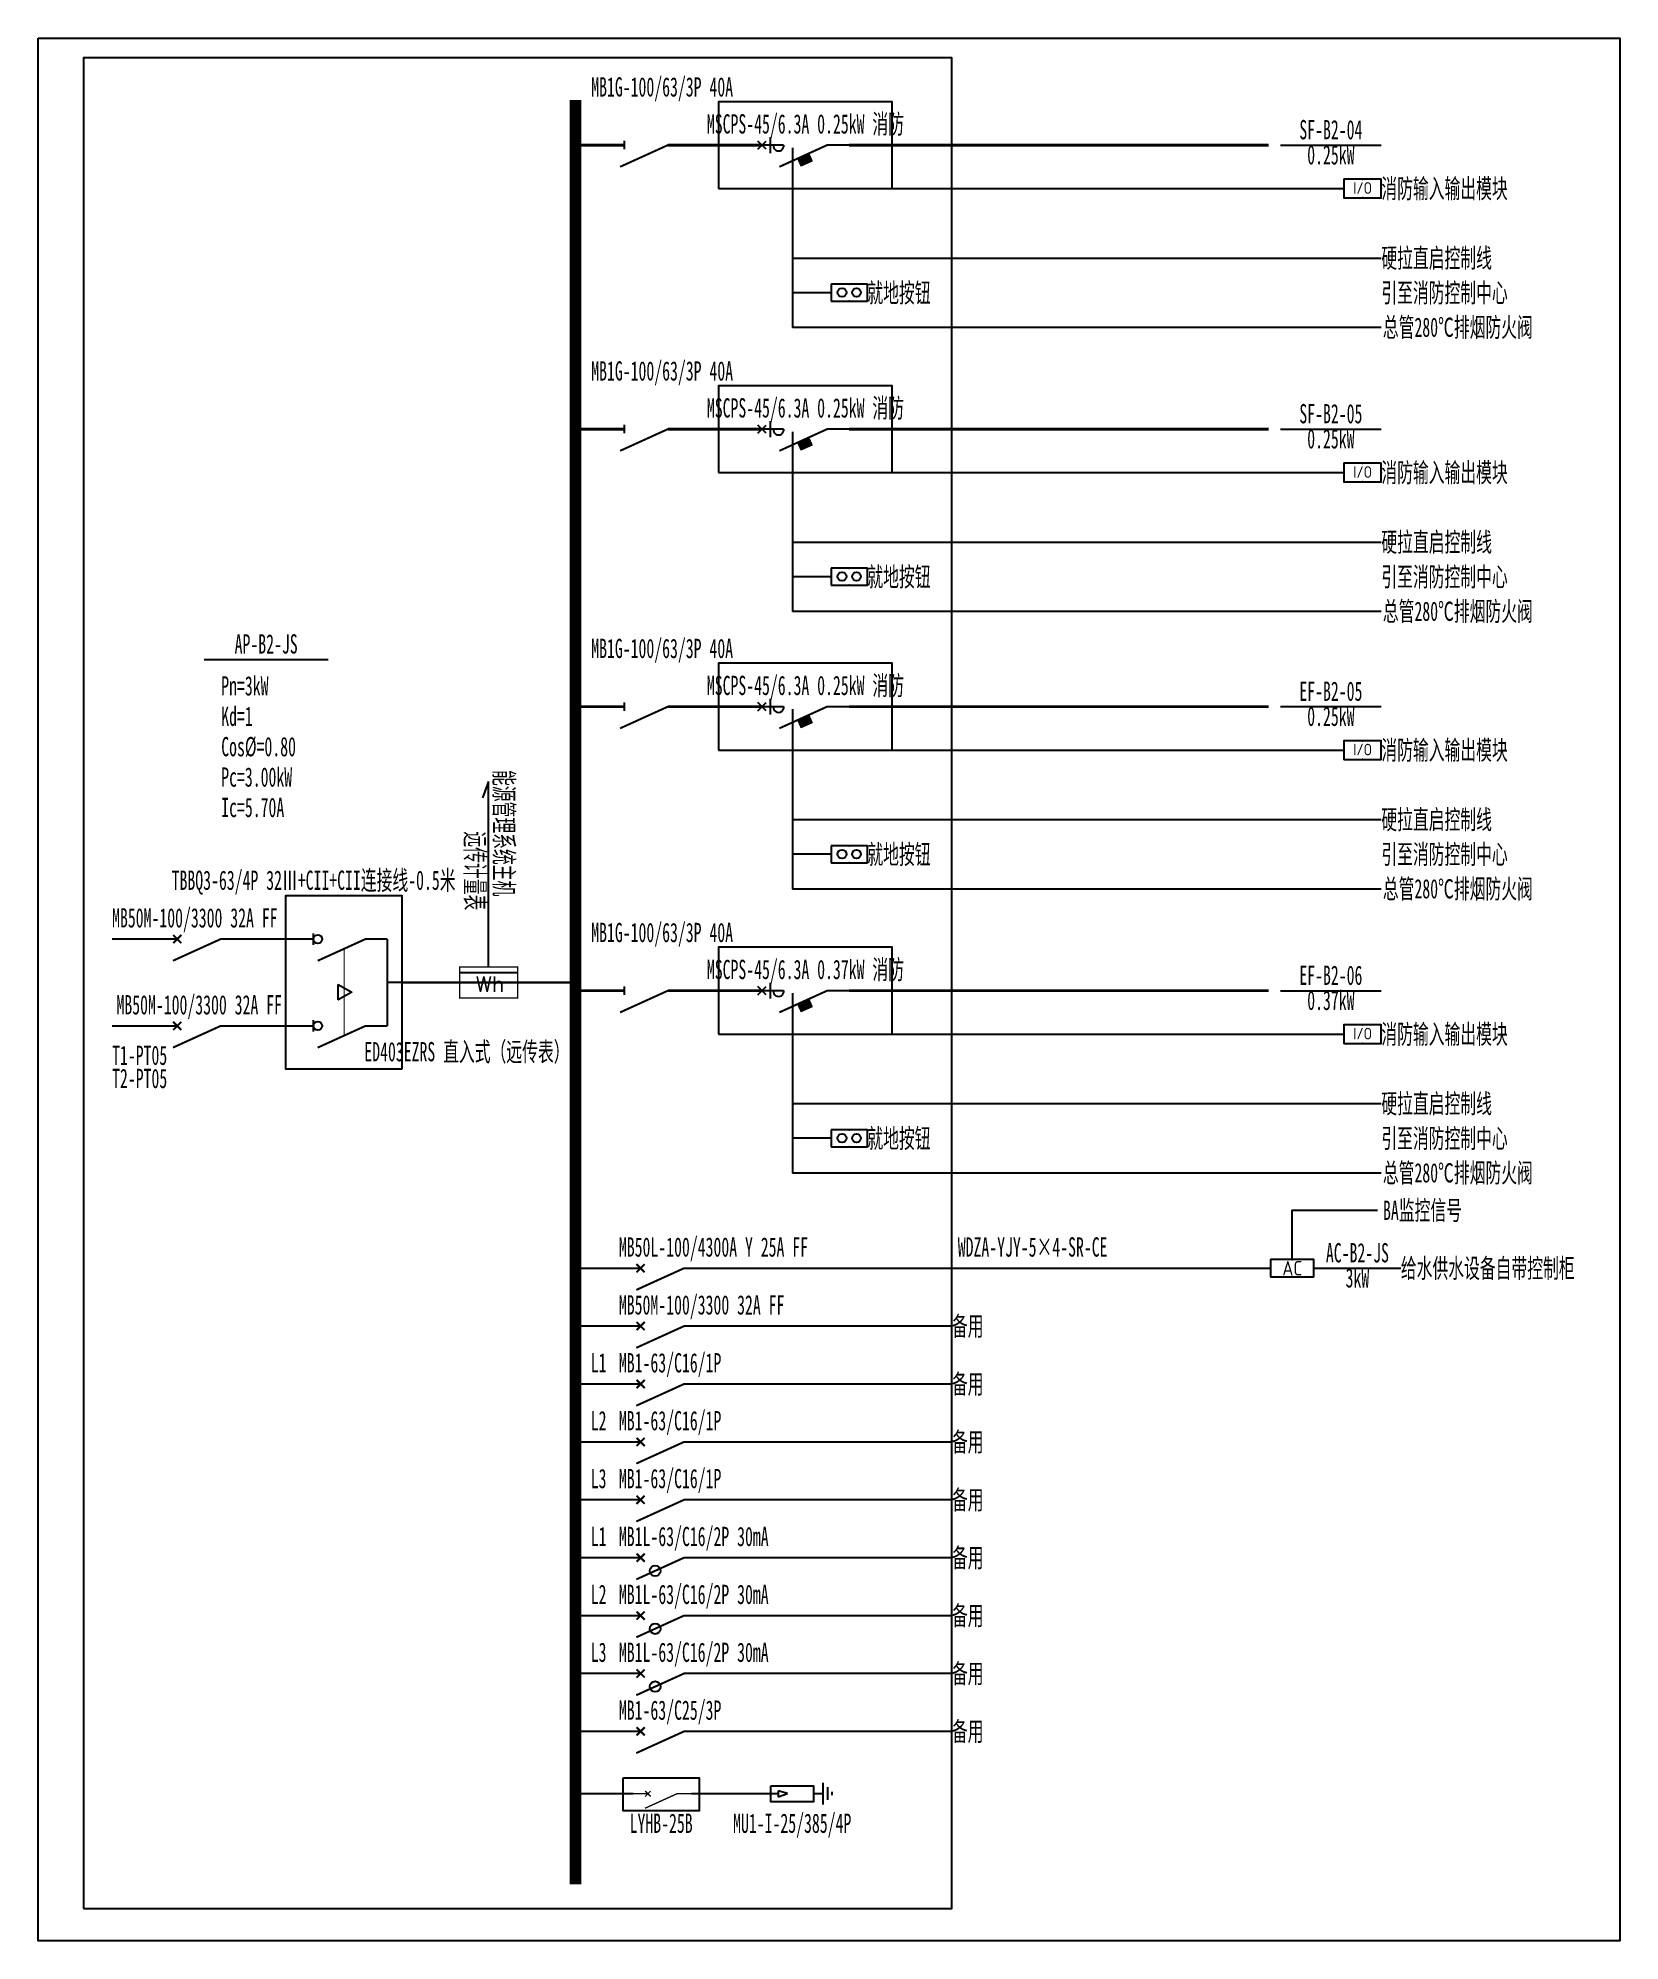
# Model space of a CAD drawing. Extents: x 1680149 to 1685065, y 402180 to 408096.
import ezdxf
from ezdxf.enums import TextEntityAlignment as Align

# ---------------------------------------------------------------- set-up
doc = ezdxf.new("R2010")
doc.units = 0
doc.header["$MEASUREMENT"] = 0
for name, color, linetype in [('ELEMENT', 3, 'Continuous'), ('WIRE-照明', 4, 'Continuous'), ('WIRE-系统', 4, 'Continuous'), ('系统图', 1, 'Continuous')]:
    doc.layers.add(name, color=color, linetype=linetype)
doc.styles.add('_SIMPLEX', font='simplex_.ttf', dxfattribs={"width": 0.6})
doc.styles.add('_TEL_ATTDEF', font='GBENOR', dxfattribs={"width": 0.8, "height": 3, "bigfont": 'GBCBIG'})
doc.styles.add('_TEL_DIM', font='', dxfattribs={"width": 0.8, "height": 3.5})
doc.styles.add('宋体', font='', dxfattribs={"width": 0.8, "height": 3.5})
doc.styles.get('_TEL_DIM').set_extended_font_data('SimSun')
doc.styles.get('宋体').set_extended_font_data('SimSun')

# ---------------------------------------------------------------- blocks, each defined once
blk = doc.blocks.new('$equip_U$00000079(zhangr-4109)')
for p, q in [((0.625, 0.292), (-0.625, 0.292)), ((-0.625, 0.292), (-0.625, -0.292)), ((0.625, -0.292), (0.625, 0.292)), ((-0.625, -0.292), (0.625, -0.292))]:
    blk.add_line(p, q)
at = {"const_width": 0.04}
blk.add_lwpolyline([(-0.625, 0.292), (-0.625, -0.292), (0.625, -0.292), (0.625, 0.292), (-0.625, 0.292), (-0.625, -0.292)], dxfattribs=at)
for centre in [(-0.25, 0.008), (0.25, 0.008)]:
    blk.add_circle(centre, 0.15)
for p in [(-0.625, 0), (0, 0.292), (0.625, 0), (0, -0.292)]:
    blk.add_point(p)
at = {"color": 7, "style": '_TEL_DIM', "flags": 1}
for tag in ['A', 'REMARK']:
    blk.add_attdef(tag, text='', height=0.00002, dxfattribs=at).set_placement((0, 0), align=Align.MIDDLE_CENTER)
blk = doc.blocks.new('$equip$00002773')
for p, q in [((0.65, 0.65), (-0.65, 0.65)), ((-0.65, 0.65), (-0.65, 0)), ((-0.65, 0), (0.65, 0)), ((0.65, 0), (0.65, 0.65))]:
    blk.add_line(p, q)
at = {"const_width": 0.04}
blk.add_lwpolyline([(-0.65, 0.65), (-0.65, 0), (0.65, 0), (0.65, 0.65), (-0.65, 0.65), (-0.65, 0)], dxfattribs=at)
for p in [(-0.65, 0.325), (0, 0.65), (0, 0), (0.65, 0.325)]:
    blk.add_point(p)
at = {"color": 7}
blk.add_attdef('$TEXT$', text='', height=0.4, dxfattribs=at).set_placement((0.006, 0.343), align=Align.MIDDLE_CENTER)
at = {"color": 7, "flags": 1}
for tag, p in [('A', (0, 0)), ('B', (0.905, 0.246))]:
    blk.add_attdef(tag, text='', height=0.4, dxfattribs=at).set_placement(p, align=Align.MIDDLE_CENTER)
blk = doc.blocks.new('$element$00000578')
at = {"const_width": 0.0233}
for points in [[(0, 0), (0, -0.25)], [(0, -1), (0, -0.75), (-0.25, -0.2)], [(-0.05, -0.25), (0.05, -0.25)]]:
    blk.add_lwpolyline(points, dxfattribs=at)
at = {"flags": 9}
blk.add_attdef('S', (0, 0), '', height=0.00000667, dxfattribs=at)
blk = doc.blocks.new('$element$00000496')
at = {"const_width": 0.0233}
for points in [[(0, 0), (0, -0.25)], [(-0.25, -0.2), (0, -0.75), (0, -1)]]:
    blk.add_lwpolyline(points, dxfattribs=at)
blk.add_arc((-0.008, -0.192), 0.0589, 81.8699, 278.1301)
at = {"flags": 9}
blk.add_attdef('S', (0, 0), '', height=0.00000667, dxfattribs=at)
blk = doc.blocks.new('$equip_U$00000086(maj01888)')
at = {"color": 2, "lineweight": 25}
for p, q in [((-0.141, -0.141), (0.141, 0.141)), ((0.141, -0.141), (-0.141, 0.141)), ((0.286, 0.273), (0.286, -0.273))]:
    blk.add_line(p, q, dxfattribs=at)
at = {"color": 2}
for p, q in [((1.235, -0.473), (1.625, -0.299)), ((1.243, -0.49), (1.633, -0.317)), ((1.251, -0.508), (1.64, -0.335)), ((1.259, -0.526), (1.648, -0.353)), ((1.267, -0.544), (1.656, -0.37)), ((1.275, -0.562), (1.664, -0.388)), ((1.283, -0.579), (1.672, -0.406)), ((1.291, -0.597), (1.68, -0.424)), ((1.298, -0.615), (1.688, -0.442)), ((1.306, -0.633), (1.696, -0.459)), ((1.314, -0.651), (1.704, -0.477)), ((1.322, -0.668), (1.712, -0.495)), ((1.33, -0.686), (1.72, -0.513)), ((1.338, -0.704), (1.728, -0.531))]:
    blk.add_line(p, q, dxfattribs=at)
at = {"const_width": 0.04}
blk.add_lwpolyline([(1.23, -0.462), (1.62, -0.288), (1.732, -0.541), (1.343, -0.715)], close=True, dxfattribs=at)
at = {"xscale": 3, "yscale": 3, "zscale": 3, "rotation": 90}
blk.add_blockref('$element$00000496', (0, 0), dxfattribs=at)
at = {"color": 7, "style": '_TEL_DIM', "flags": 1}
for tag in ['A', 'REMARK']:
    blk.add_attdef(tag, text='', height=0.00002, dxfattribs=at).set_placement((0, 0), align=Align.MIDDLE_CENTER)
blk = doc.blocks.new('$element$00000492')
blk.add_line((0.173, 0), (0.173, -1))
at = {"const_width": 0.0233}
blk.add_lwpolyline([(-0.267, 0), (0.267, 0), (0.267, -1), (-0.267, -1), (-0.267, 0)], dxfattribs=at)
at = {"style": '_SIMPLEX'}
blk.add_text('Wh', height=0.2667, rotation=270, dxfattribs=at).set_placement((-0.161, -0.281))
at = {"flags": 9}
blk.add_attdef('S', (0, 0), '', height=0.00000667, dxfattribs=at)
blk.add_attdef('S', (0, 0), '', height=0.00000667, dxfattribs=at)
blk.add_attdef('S', (0, 0), '', height=0.00000667, dxfattribs=at)
blk = doc.blocks.new('$element$00000497')
at = {"const_width": 0.0233}
for points in [[(0, 0), (0, -0.25)], [(0, -1), (0, -0.75), (-0.25, -0.2)], [(-0.047, -0.297), (0.047, -0.203)], [(-0.047, -0.203), (0.047, -0.297)]]:
    blk.add_lwpolyline(points, dxfattribs=at)
at = {"flags": 9}
blk.add_attdef('S', (0, 0), '', height=0.00000667, dxfattribs=at)
blk = doc.blocks.new('$equip$00002708')
for p, q in [((-0.75, 0.6), (-0.75, 0)), ((0.75, 0.6), (-0.75, 0.6)), ((-0.75, 0), (0.75, 0)), ((0.75, 0), (0.75, 0.6))]:
    blk.add_line(p, q)
at = {"const_width": 0.04}
blk.add_lwpolyline([(-0.75, 0.6), (-0.75, 0), (0.75, 0), (0.75, 0.6), (-0.75, 0.6), (-0.75, 0)], dxfattribs=at)
for p in [(-0.75, 0.3), (0, 0.6), (0, 0), (0.75, 0.3)]:
    blk.add_point(p)
at = {"color": 7}
blk.add_attdef('$TEXT$', text='', height=0.5, dxfattribs=at).set_placement((0, 0.3), align=Align.MIDDLE_CENTER)
at = {"color": 7, "style": '_TEL_DIM', "flags": 1}
for tag in ['A', 'REMARK']:
    blk.add_attdef(tag, text='', height=0.00002, dxfattribs=at).set_placement((0, 0), align=Align.MIDDLE_CENTER)
blk = doc.blocks.new('$element$00000525')
at = {"const_width": 0.0233}
for points in [[(0, 0), (0, -0.25)], [(-0.25, -0.2), (0, -0.75), (0, -1)], [(-0.047, -0.203), (0.047, -0.297)], [(0.047, -0.203), (-0.047, -0.297)]]:
    blk.add_lwpolyline(points, dxfattribs=at)
blk.add_circle((-0.151, -0.417), 0.0615)
at = {"flags": 9}
blk.add_attdef('S', (0, 0), '', height=0.00000667, dxfattribs=at)
blk = doc.blocks.new('$element$00000523')
at = {"const_width": 0.0233}
for points in [[(0, 0), (0, -0.15)], [(0, -1), (0, -0.75), (-0.25, -0.2)], [(-0.067, -0.15), (0.067, -0.15)]]:
    blk.add_lwpolyline(points, dxfattribs=at)
blk.add_circle((0, -0.2), 0.05)
at = {"flags": 9}
blk.add_attdef('S', (0, 0), '', height=0.00000667, dxfattribs=at)
blk = doc.blocks.new('$element$00000837')
blk.add_lwpolyline([(-1.5, -1.167), (-1.5, 0.167), (0.5, 0.167), (0.5, -1.167)], close=True)
at = {"layer": 'WIRE-照明', "linetype": 'Continuous', "const_width": 0.0233}
for points in [[(-1, 0), (-1, 0.167)], [(0, 0), (0, 0.167)]]:
    blk.add_lwpolyline(points, dxfattribs=at)
at = {"layer": 'WIRE-系统', "color": 3, "linetype": 'Continuous'}
for p, q in [((-0.701, -0.437), (-0.523, -0.437)), ((-0.612, -0.592), (-0.701, -0.437)), ((-0.523, -0.437), (-0.612, -0.592))]:
    blk.add_line(p, q, dxfattribs=at)
at = {"layer": 'WIRE-系统', "color": 3, "linetype": 'Continuous', "const_width": 0.01}
blk.add_lwpolyline([(-0.612, -0.592), (-0.523, -0.437), (-0.701, -0.437)], close=True, dxfattribs=at)
at = {"layer": 'WIRE-系统', "color": 2, "linetype": 'Continuous', "const_width": 0.01}
blk.add_lwpolyline([(-1.112, -0.505), (-0.112, -0.505)], dxfattribs=at)
at = {"layer": 'WIRE-系统', "linetype": 'Continuous', "const_width": 0.0233}
for points in [[(-1, -1), (0, -1)], [(-0.5, -1.167), (-0.5, -1)]]:
    blk.add_lwpolyline(points, dxfattribs=at)
at = {"layer": 'ELEMENT'}
for p in [(-1, 0), (0, 0)]:
    blk.add_blockref('$element$00000523', p, dxfattribs=at)

msp = doc.modelspace()

# ---------------------------------------------------------------- linework, layer by layer
at = {"color": 0, "linetype": 'ByBlock'}
for p, q in [((1682493.3, 407754.8), (1682493.3, 407195.8)), ((1684009.5, 407762.8), (1684323.2, 407762.8)), ((1682493.3, 407627.8), (1684206.2, 407627.8)), ((1682493.3, 407411.8), (1684323.2, 407411.8)), ((1682613.5, 407303.8), (1682493.3, 407303.8)), ((1684323.2, 407195.8), (1682493.3, 407195.8)), ((1682493.3, 406871.8), (1682493.3, 406312.8)), ((1684009.5, 406879.8), (1684323.2, 406879.8)), ((1682493.3, 406744.8), (1684206.2, 406744.8)), ((1682493.3, 406528.8), (1684323.2, 406528.8)), ((1682613.5, 406420.8), (1682493.3, 406420.8)), ((1684323.2, 406312.8), (1682493.3, 406312.8)), ((1680664.6, 406164), (1681050.8, 406164)), ((1682493.3, 406008.9), (1682493.3, 405450)), ((1684009.5, 406017), (1684323.2, 406017)), ((1682493.3, 405882), (1684206.2, 405882)), ((1682493.3, 405666), (1684323.2, 405666)), ((1682613.5, 405558), (1682493.3, 405558)), ((1684323.2, 405450), (1682493.3, 405450)), ((1684009.5, 405133.9), (1684323.2, 405133.9)), ((1682493.3, 405125.9), (1682493.3, 404566.9)), ((1682493.3, 404998.9), (1684206.2, 404998.9)), ((1682493.3, 404782.9), (1684323.2, 404782.9)), ((1682613.5, 404674.9), (1682493.3, 404674.9)), ((1684323.2, 404566.9), (1682493.3, 404566.9)), ((1682587.9, 402671.2), (1682587.9, 402604)), ((1682601.7, 402657.3), (1682601.7, 402618)), ((1682478.1, 402638.2), (1682448.9, 402646.1)), ((1682448.9, 402646.1), (1682448.9, 402627.9)), ((1682448.9, 402627.4), (1682478.1, 402638.2)), ((1682558.7, 402638.1), (1682586.8, 402638.1)), ((1682615.4, 402642.8), (1682615.4, 402633))]:
    msp.add_line(p, q, dxfattribs=at)
at = {"color": 0, "linetype": 'ByBlock', "ltscale": 0.2}
for p, q in [((1681548.9, 405784), (1681530.4, 405733.2)), ((1681548.9, 405207.4), (1681548.9, 405784))]:
    msp.add_line(p, q, dxfattribs=at)
at = {"color": 0, "linetype": 'ByBlock'}
for points in [[(1680290.1, 402280.6), (1682988.8, 402280.6), (1682988.8, 408034), (1680290.1, 408034)], [(1682263.5, 407627.8), (1682803.5, 407627.8), (1682803.5, 407897.8), (1682263.5, 407897.8)], [(1682263.5, 406744.8), (1682803.5, 406744.8), (1682803.5, 407014.8), (1682263.5, 407014.8)], [(1682263.5, 405882), (1682803.5, 405882), (1682803.5, 406152), (1682263.5, 406152)], [(1682263.5, 404998.9), (1682803.5, 404998.9), (1682803.5, 405268.9), (1682263.5, 405268.9)], [(1681966.9, 402686.5), (1682203.5, 402686.5), (1682203.5, 402584.5), (1681966.9, 402584.5)], [(1682426.1, 402662.2), (1682558.9, 402662.2), (1682558.9, 402612.2), (1682426.1, 402612.2)]]:
    msp.add_lwpolyline(points, close=True, dxfattribs=at)
msp.add_lwpolyline([(1681818.9, 407903.2, 36, 36, 0), (1681818.9, 402355.7, 0, 0, 0)], format="xyseb", dxfattribs=at)
for points, const_width in [([(1681813.6, 407762.8), (1681971.1, 407762.8)], 9), ([(1682106.1, 407762.8), (1682398.5, 407762.8)], 9), ([(1682668.5, 407762.8), (1683973.5, 407762.8)], 9), ([(1681813.6, 406879.8), (1681971.1, 406879.8)], 9), ([(1682106.1, 406879.8), (1682398.5, 406879.8)], 9), ([(1682668.5, 406879.8), (1683973.5, 406879.8)], 9), ([(1681813.6, 406017), (1681971.1, 406017)], 9), ([(1682106.1, 406017), (1682398.5, 406017)], 9), ([(1682668.5, 406017), (1683973.5, 406017)], 9), ([(1680513.9, 405294.4), (1680378.9, 405294.4)], 6.3), ([(1680783.9, 405294.4), (1680918.9, 405294.4)], 6.3), ([(1681278.9, 405159.4), (1681818.9, 405159.4)], 6.3), ([(1681813.6, 405133.9), (1681971.1, 405133.9)], 9), ([(1682106.1, 405133.9), (1682398.5, 405133.9)], 9), ([(1682668.5, 405133.9), (1683973.5, 405133.9)], 9), ([(1680513.9, 405024.4), (1680378.9, 405024.4)], 6.3), ([(1680783.9, 405024.4), (1680918.9, 405024.4)], 6.3), ([(1681818.9, 404271.1), (1681953.9, 404271.1)], 6.3), ([(1682223.9, 404271.1), (1683978.9, 404271.1)], 6.3), ([(1681818.9, 404091.1), (1681953.9, 404091.1)], 6.3), ([(1682223.9, 404091.1), (1682988.9, 404091.1)], 6.3), ([(1681818.9, 403911.1), (1681953.9, 403911.1)], 6.3), ([(1682223.9, 403911.1), (1682988.8, 403911.1)], 6.3), ([(1681818.9, 403731.1), (1681953.9, 403731.1)], 6.3), ([(1682223.9, 403731.1), (1682988.8, 403731.1)], 6.3), ([(1681818.9, 403551.1), (1681953.9, 403551.1)], 6.3), ([(1682223.9, 403551.1), (1682988.8, 403551.1)], 6.3), ([(1681818.9, 403371.1), (1681953.9, 403371.1)], 6.3), ([(1682223.9, 403371.1), (1682988.8, 403371.1)], 6.3), ([(1681818.9, 403191.1), (1681953.9, 403191.1)], 6.3), ([(1682223.9, 403191.1), (1682988.8, 403191.1)], 6.3), ([(1681818.9, 403011.1), (1681953.9, 403011.1)], 6.3), ([(1682223.9, 403011.1), (1682988.8, 403011.1)], 6.3), ([(1681818.9, 402831.1), (1681953.9, 402831.1)], 6.3), ([(1682223.9, 402831.1), (1682988.8, 402831.1)], 6.3), ([(1681818.9, 402637), (1681998.9, 402637)], 6.3), ([(1682178.9, 402637), (1682448.9, 402637)], 6.3)]:
    msp.add_lwpolyline(points, dxfattribs=dict(at, const_width=const_width))
for points in [[(1684046.4, 404298.1), (1684046.4, 404451.1), (1684311.8, 404451.1)], [(1684113.9, 404271.1), (1684383.9, 404271.1)]]:
    msp.add_lwpolyline(points, dxfattribs=at)
at = {"layer": '系统图'}
msp.add_lwpolyline([(1680148.9, 408095.6), (1685064.7, 408095.6), (1685064.7, 402179.6), (1680148.9, 402179.6)], close=True, dxfattribs=at)

# ---------------------------------------------------------------- block references
at = {"color": 0, "linetype": 'ByBlock', "rotation": 90}
for name, p, xscale, yscale, zscale in [('$element$00000578', (1681903.6, 407762.8), 270, 270, 270), ('$element$00000578', (1681903.6, 406879.8), 270, 270, 270), ('$element$00000578', (1681903.6, 406017), 270, 270, 270), ('$element$00000837', (1680963.9, 405294.4), 270, 270, 270), ('$element$00000497', (1680513.9, 405294.4), 270, 270, 270), ('$element$00000492', (1681458.9, 405159.4), 180, 180, 180), ('$element$00000578', (1681903.6, 405133.9), 270, 270, 270), ('$element$00000497', (1680513.9, 405024.4), 270, 270, 270), ('$element$00000497', (1681953.9, 404271.1), 270, 270, 270), ('$element$00000497', (1681953.9, 404091.1), 270, 270, 270), ('$element$00000497', (1681953.9, 403911.1), 270, 270, 270), ('$element$00000497', (1681953.9, 403731.1), 270, 270, 270), ('$element$00000497', (1681953.9, 403551.1), 270, 270, 270), ('$element$00000525', (1681953.9, 403371.1), 270, 270, 270), ('$element$00000525', (1681953.9, 403191.1), 270, 270, 270), ('$element$00000525', (1681953.9, 403011.1), 270, 270, 270), ('$element$00000497', (1681953.9, 403011.1), 270, 270, 270), ('$element$00000497', (1681953.9, 402831.1), 270, 270, 270), ('$element$00000497', (1681998.9, 402637), 180, 180, 180)]:
    msp.add_blockref(name, p, dxfattribs=dict(at, xscale=xscale, yscale=yscale, zscale=zscale))
at = {"color": 0, "linetype": 'ByBlock'}
for name, p, xscale, yscale, zscale in [('$equip_U$00000086(maj01888)', (1682398.5, 407762.8), 90, 90, 90), ('$equip_U$00000079(zhangr-4109)', (1682669.7, 407303.8), 89.99999999999997, 89.99999999999997, 89.99999999999997), ('$equip_U$00000086(maj01888)', (1682398.5, 406879.8), 90, 90, 90), ('$equip_U$00000079(zhangr-4109)', (1682669.7, 406420.8), 89.99999999999997, 89.99999999999997, 89.99999999999997), ('$equip_U$00000086(maj01888)', (1682398.5, 406017), 90, 90, 90), ('$equip_U$00000079(zhangr-4109)', (1682669.7, 405558), 89.99999999999997, 89.99999999999997, 89.99999999999997), ('$equip_U$00000086(maj01888)', (1682398.5, 405133.9), 90, 90, 90), ('$equip_U$00000079(zhangr-4109)', (1682669.7, 404674.9), 89.99999999999997, 89.99999999999997, 89.99999999999997)]:
    msp.add_blockref(name, p, dxfattribs=dict(at, xscale=xscale, yscale=yscale, zscale=zscale))
ref = msp.add_blockref('$equip$00002773', (1684264.7, 407598.6), dxfattribs=dict(at, xscale=90, yscale=90, zscale=90))
ref.add_attrib('$TEXT$', 'I/O', dxfattribs={"color": 7, "height": 36, "style": '_TEL_ATTDEF'}).set_placement((1684265.3, 407629.5), align=Align.MIDDLE_CENTER)
ref = msp.add_blockref('$equip$00002773', (1684264.7, 406715.5), dxfattribs=dict(at, xscale=90, yscale=90, zscale=90))
ref.add_attrib('$TEXT$', 'I/O', dxfattribs={"color": 7, "height": 36, "style": '_TEL_ATTDEF'}).set_placement((1684265.3, 406746.4), align=Align.MIDDLE_CENTER)
ref = msp.add_blockref('$equip$00002773', (1684264.7, 405852.7), dxfattribs=dict(at, xscale=90, yscale=90, zscale=90))
ref.add_attrib('$TEXT$', 'I/O', dxfattribs={"color": 7, "height": 36, "style": '_TEL_ATTDEF'}).set_placement((1684265.3, 405883.6), align=Align.MIDDLE_CENTER)
ref = msp.add_blockref('$equip$00002773', (1684264.7, 404969.7), dxfattribs=dict(at, xscale=90, yscale=90, zscale=90))
ref.add_attrib('$TEXT$', 'I/O', dxfattribs={"color": 7, "height": 36, "style": '_TEL_ATTDEF'}).set_placement((1684265.3, 405000.5), align=Align.MIDDLE_CENTER)
ref = msp.add_blockref('$equip$00002708', (1684046.4, 404244.1), dxfattribs=dict(at, xscale=90, yscale=90, zscale=90))
ref.add_attrib('$TEXT$', 'AC', dxfattribs={"color": 7, "height": 45, "style": '_TEL_ATTDEF'}).set_placement((1684046.4, 404271.1), align=Align.MIDDLE_CENTER)

# ---------------------------------------------------------------- texts
at = {"color": 31, "linetype": 'ByBlock', "style": '宋体', "width": 0.6}
for p in [(1682088.3, 407895.8), (1682088.3, 407012.8), (1682088.3, 406150), (1682088.3, 405266.9)]:
    msp.add_text('MB1G-100/63/3P 40A', height=60, dxfattribs=at).set_placement(p, align=Align.BOTTOM_CENTER)
at = {"color": 4, "linetype": 'ByBlock', "style": '宋体', "width": 0.6}
for s, p in [('MSCPS-45/6.3A 0.25kW 消防', (1682533.5, 407780.8)), ('MSCPS-45/6.3A 0.25kW 消防', (1682533.5, 406897.8)), ('MSCPS-45/6.3A 0.25kW 消防', (1682533.5, 406035)), ('MSCPS-45/6.3A 0.37kW 消防', (1682533.5, 405151.9))]:
    msp.add_text(s, height=60, dxfattribs=at).set_placement(p, align=Align.BOTTOM_CENTER)
at = {"color": 0, "linetype": 'ByBlock', "style": '宋体', "width": 0.6}
for s, p in [('SF-B2-04', (1684166.4, 407762.8)), ('SF-B2-05', (1684166.4, 406879.8)), ('AP-B2-JS', (1680857.7, 406164)), ('EF-B2-05', (1684166.4, 406017)), ('EF-B2-06', (1684166.4, 405133.9)), ('AC-B2-JS', (1684248.9, 404271.1)), ('L1', (1681890.9, 403929.1)), ('L2', (1681890.9, 403749.1)), ('L3', (1681890.9, 403569.1)), ('L1', (1681890.9, 403389.1)), ('L2', (1681890.9, 403209.1)), ('L3', (1681890.9, 403029.1))]:
    msp.add_text(s, height=60, dxfattribs=at).set_placement(p, align=Align.BOTTOM_CENTER)
for s, p in [('0.25kW', (1684166.4, 407762.8)), ('0.25kW', (1684166.4, 406879.8)), ('0.25kW', (1684166.4, 406017)), ('0.37kW', (1684166.4, 405133.9)), ('3kW', (1684248.9, 404271.1))]:
    msp.add_text(s, height=60, dxfattribs=at).set_placement(p, align=Align.TOP_CENTER)
for s, p in [('消防输入输出模块', (1684323.2, 407627.8)), ('硬拉直启控制线', (1684323.2, 407411.8)), ('就地按钮', (1682726, 407303.8)), ('引至消防控制中心', (1684323.2, 407303.8)), ('总管280℃排烟防火阀', (1684327.9, 407196.7)), ('消防输入输出模块', (1684323.2, 406744.8)), ('硬拉直启控制线', (1684323.2, 406528.8)), ('就地按钮', (1682726, 406420.8)), ('引至消防控制中心', (1684323.2, 406420.8)), ('总管280℃排烟防火阀', (1684327.9, 406313.7)), ('消防输入输出模块', (1684323.2, 405882)), ('硬拉直启控制线', (1684323.2, 405666)), ('就地按钮', (1682726, 405558)), ('引至消防控制中心', (1684323.2, 405558)), ('总管280℃排烟防火阀', (1684327.9, 405450.8)), ('消防输入输出模块', (1684323.2, 404998.9)), ('硬拉直启控制线', (1684323.2, 404782.9)), ('就地按钮', (1682726, 404674.9)), ('引至消防控制中心', (1684323.2, 404674.9)), ('总管280℃排烟防火阀', (1684327.9, 404567.8)), ('BA监控信号', (1684328.5, 404451.1)), ('给水供水设备自带控制柜', (1684383.9, 404271.1)), ('备用', (1682988.8, 404091.1)), ('备用', (1682988.8, 403911.1)), ('备用', (1682988.8, 403731.1)), ('备用', (1682988.8, 403551.1)), ('备用', (1682988.8, 403371.1)), ('备用', (1682988.8, 403191.1)), ('备用', (1682988.8, 403011.1)), ('备用', (1682988.8, 402831.1))]:
    msp.add_text(s, height=60, dxfattribs=at).set_placement(p, align=Align.MIDDLE_LEFT)
for s, p in [('Pn=3kW', (1680718.1, 406051.7)), ('Kd=1', (1680718.1, 405957.2)), ('Cos%%C=0.80', (1680718.1, 405862.7)), ('Pc=3.00kW', (1680718.1, 405768.2)), ('Ic=5.70A', (1680718.1, 405673.7))]:
    msp.add_text(s, height=60, dxfattribs=at).set_placement(p)
for s, p in [('能源管理系统主机', (1681548.9, 405427.2)), ('远传计量表', (1681458.9, 405383.7))]:
    msp.add_text(s, height=60, rotation=270, dxfattribs=at).set_placement(p, align=Align.BOTTOM_RIGHT)
at = {"color": 30, "linetype": 'ByBlock', "style": '宋体', "width": 0.6}
msp.add_text('TBBQ3-63/4P 32Ⅲ+CII+CII连接线-0.5米', height=60, dxfattribs=at).set_placement((1681005.1, 405429.4), align=Align.BOTTOM_CENTER)
at = {"color": 40, "linetype": 'ByBlock', "style": '宋体', "width": 0.6}
for p in [(1680378.9, 405312.4), (1681953.9, 404109.1)]:
    msp.add_text('MB50M-100/3300 32A FF', height=60, dxfattribs=at).set_placement(p, align=Align.BOTTOM_LEFT)
msp.add_text('MB50M-100/3300 32A FF', height=60, dxfattribs=at).set_placement((1680649.7, 405042.1), align=Align.BOTTOM_CENTER)
at = {"color": 0, "linetype": 'ByBlock', "style": '宋体', "width": 0.6}
for s, p in [('T1-PT05', (1680378.9, 404885.1)), ('T2-PT05', (1680378.9, 404813.1)), ('WDZA-YJY-5×4-SR-CE', (1683006.9, 404289.1))]:
    msp.add_text(s, height=60, dxfattribs=at).set_placement(p, align=Align.BOTTOM_LEFT)
at = {"color": 2, "linetype": 'ByBlock', "style": '宋体', "width": 0.6}
msp.add_text('ED403EZRS 直入式（远传表）', height=60, dxfattribs=at).set_placement((1681481.6, 404974.3), align=Align.TOP_CENTER)
at = {"color": 30, "linetype": 'ByBlock', "style": '宋体', "width": 0.6}
for s, p in [('MB50L-100/4300A Y 25A FF', (1681953.9, 404289.1)), ('MB1-63/C25/3P', (1681953.9, 402849.1))]:
    msp.add_text(s, height=60, dxfattribs=at).set_placement(p, align=Align.BOTTOM_LEFT)
at = {"color": 2, "linetype": 'ByBlock', "style": '宋体', "width": 0.6}
for p in [(1681953.9, 403929.1), (1681953.9, 403749.1), (1681953.9, 403569.1)]:
    msp.add_text('MB1-63/C16/1P', height=60, dxfattribs=at).set_placement(p, align=Align.BOTTOM_LEFT)
at = {"color": 3, "linetype": 'ByBlock', "style": '宋体', "width": 0.6}
for p in [(1681953.9, 403389.1), (1681953.9, 403209.1), (1681953.9, 403029.1)]:
    msp.add_text('MB1L-63/C16/2P 30mA', height=60, dxfattribs=at).set_placement(p, align=Align.BOTTOM_LEFT)
at = {"color": 1, "linetype": 'ByBlock', "style": '宋体', "width": 0.6}
msp.add_text('LYHB-25B', height=60, dxfattribs=at).set_placement((1682085.2, 402575.5), align=Align.TOP_CENTER)
at = {"color": 190, "linetype": 'ByBlock', "style": '宋体', "width": 0.6}
msp.add_text('MU1-I-25/385/4P', height=60, dxfattribs=at).set_placement((1682492.5, 402575.5), align=Align.TOP_CENTER)

doc.saveas('drawing.dxf')
